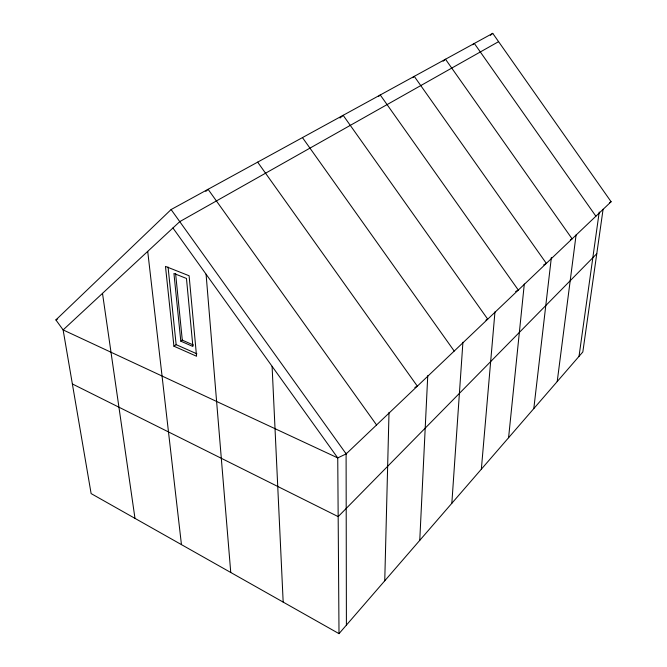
<?xml version="1.0" encoding="UTF-8"?>
<svg xmlns="http://www.w3.org/2000/svg" width="667" height="667" viewBox="0 0 667 667"><rect width="100%" height="100%" fill="white"/><g stroke="black" fill="none" stroke-linecap="round" stroke-linejoin="round"><path stroke-width="1" d="M384.751 580.799L389.011 412.389M419.76 540.353L427.755 375.604M451.842 503.285L462.915 342.229M481.349 469.193L494.964 311.856M508.587 437.719L524.304 284.009M533.808 408.588L551.376 257.404M557.22 381.532L576.096 234.851M579.014 356.345L599.224 212.031M603.093 209.23L582.833 351.943L339.011 633.65L91.121 493.588L63.123 329.923L55.895 319.927L171.102 209.555L492.746 33.35L611.105 201.734L346.165 453.902L337.744 457.912L63.123 329.923L179.756 221.636L498.582 41.654M596.773 253.71L338.169 516.617L72.361 383.95M205.803 191.429L208.079 189.295L376.563 424.971M340.02 118.042L343.146 115.308L487.719 319.168L485.901 320.152M378.689 96.323L380.257 94.972L518.309 290.053L515.616 291.546M412.673 77.697L414.249 76.346L546.331 263.382L543.688 264.882M443.121 61.231L445.498 59.23L572.111 238.844L570.377 239.845M472.72 44.772L474.32 43.438L595.898 216.208M490.337 35.334L492.746 33.35M180.799 341.162L192.888 346.473L186.468 278.456L173.937 273.462L180.799 341.162L182.408 340.062M173.92 346.19L196.557 356.245L189.103 275.754L165.474 266.391L173.92 346.19L176.447 344.464M55.895 319.927L57.662 318.893M609.421 202.726L611.105 201.734M414.832 387.444L417.334 386.16L257.654 162.139M193.438 345.031L182.291 340.145L175.604 273.528M196.898 353.835L176.155 344.656L168.059 267.042M172.928 227.972L337.744 457.912L339.011 633.65M171.102 209.555L346.165 453.902M302.459 137.594L454.21 351.059M102.501 293.363L134.984 518.367M147.715 251.384L181.449 544.622M206.078 274.22L230.757 572.486M272.094 366.325L283.175 602.101M346.098 453.076L346.406 625.104"/></g></svg>
